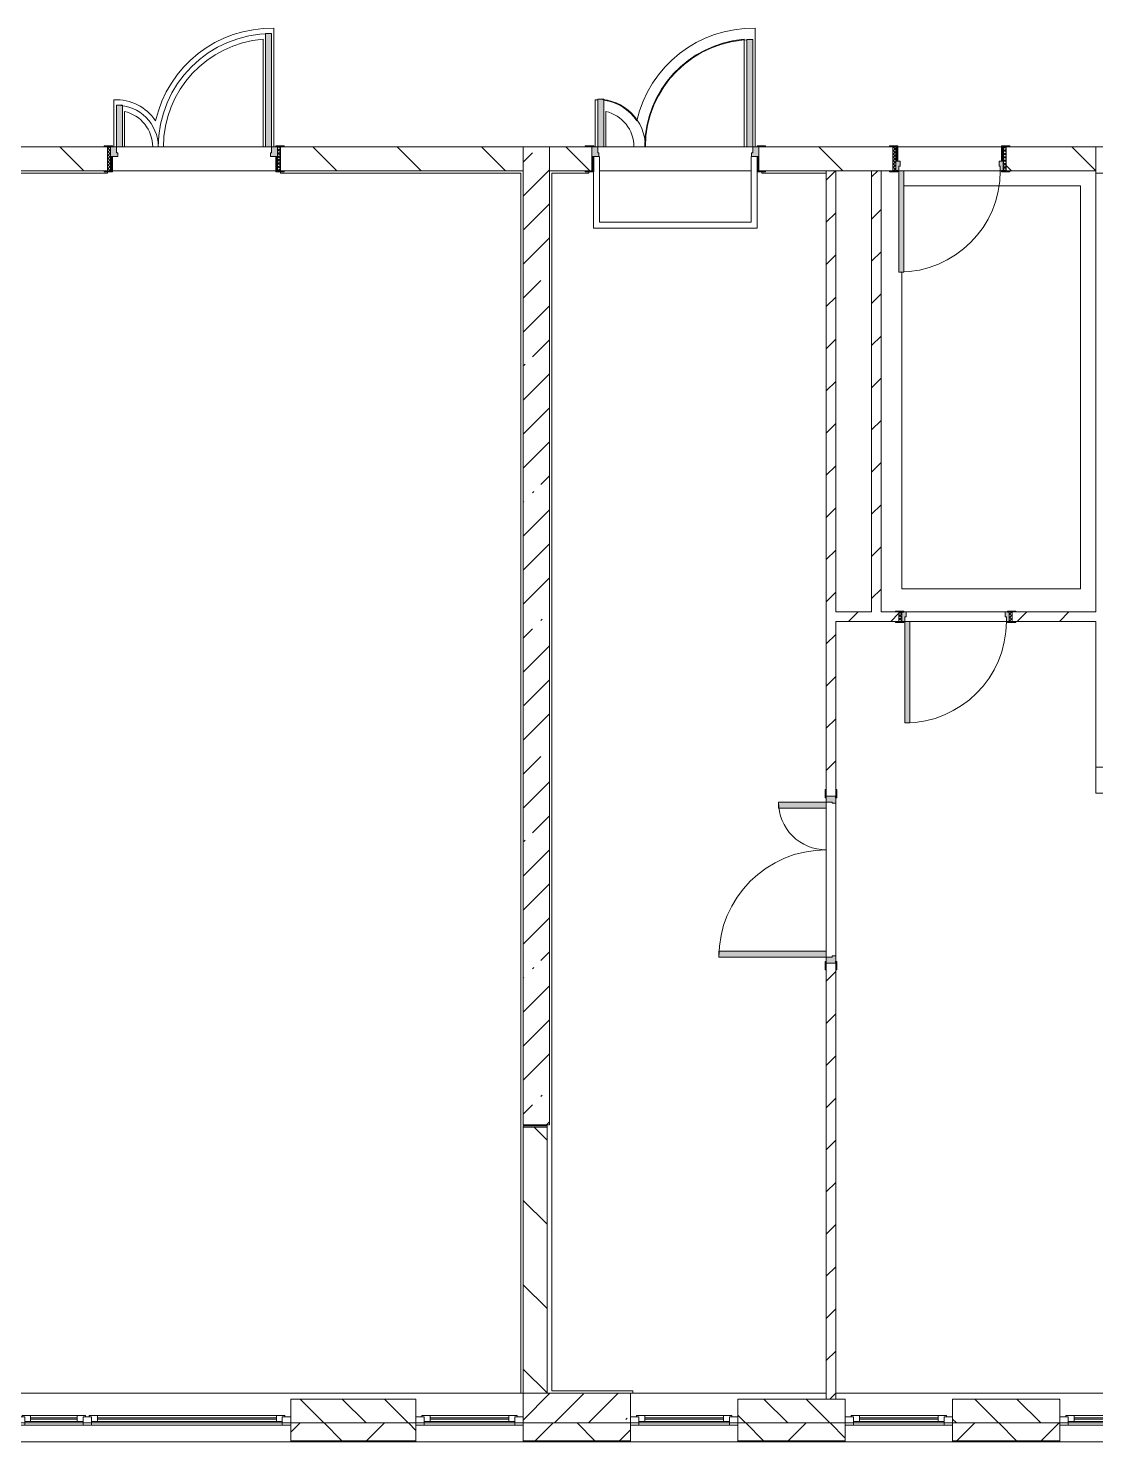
# Model space of a CAD drawing. Header units: millimetres. Extents: x 957 to 217451, y -8553 to 29000.
# Drawn here: x 193421 to 202371, y -258 to 11595 of the extents above; entities that cross this region are included whole.
import ezdxf

# ---------------------------------------------------------------- set-up
doc = ezdxf.new("R2010")
doc.units = ezdxf.units.MM
for name, color, linetype, lineweight in [('A-DETL-2', 7, 'Continuous', 5), ('A-GLAZ-2', 7, 'Continuous', 5), ('A-WALL', 7, 'Continuous', 9), ('A-WALL-2', 7, 'Continuous', 5), ('I-WALL-2', 7, 'Continuous', 5), ('S-COLS-2', 7, 'Continuous', 5)]:
    doc.layers.add(name, color=color, linetype=linetype, lineweight=lineweight)
for name, color, linetype, lineweight, true_color in [('A-DOOR-3', 7, 'Continuous', 5, 0xaaaaaa), ('A-DOOR-4', 7, 'Continuous', 5, 0xe2e2e2), ('A-DOOR-FRAM-3', 7, 'Continuous', 5, 0xe2e2e2), ('A-DOOR-FRAM-4', 7, 'Continuous', 5, 0xaaaaaa), ('A-FLOR-2', 7, 'Continuous', 5, 0xaaaaaa)]:
    doc.layers.add(name, color=color, linetype=linetype, lineweight=lineweight, true_color=true_color)
pattern_1 = [(135, (90440.9, 0), (-353.5534, -353.5534), [])]
pattern_2 = [(45, (90440.88, 0), (-285.1231, 285.1231), []), (45, (90726, 0), (-285.1231, 285.1231), [504.031, -100.806, 16.764, -84.042])]
pattern_3 = [(45, (90440.88, 0), (-176.7767, 176.7767), [])]

# ---------------------------------------------------------------- blocks, each defined once
blk = doc.blocks.new('110_Дверь_СКБ_2Ст - Д-2а_л_ Из коридора на лестницу-32216062-3_2_1_птичка')
at = {"layer": 'A-DOOR-4'}
for points in [[(662, 100), (662, 1000), (612, 1000), (612, 100)], [(-588, 100), (-588, 500), (-638, 494), (-638, 100)], [(712, -100), (712, 20), (698, 20), (698, -100)]]:
    blk.add_hatch(color=256, dxfattribs=at).paths.add_polyline_path(points)
h = blk.add_hatch(color=256, dxfattribs=at)
h.paths.add_polyline_path([(652, 20), (712, 20), (712, 100), (662, 100), (662, 50), (652, 50)])
h.paths.add_polyline_path([(-672, 20), (-628, 20), (-628, 50), (-638, 50), (-638, 100), (-688, 100), (-688, 20)])
at = {"layer": 'A-DOOR-FRAM-3'}
for points in [[(-688, 100), (-672, 100), (-672, 108), (-742, 108), (-742, 100)], [(-672, -100), (-672, 20), (-688, 20), (-688, -100)], [(712, 100), (768, 100), (768, 108), (698, 105), (698, 100)], [(-712, -108), (-672, -108), (-672, -100), (-742, -100), (-742, -108), (-712, -108)], [(738, -108), (768, -108), (768, -100), (698, -100), (698, -108), (737, -108)]]:
    blk.add_hatch(color=256, dxfattribs=at).paths.add_polyline_path(points)
at = {"layer": 'A-DOOR-3'}
for p, q in [((662, 1000), (612, 1000)), ((612, 1000), (612, 100)), ((662, 100), (662, 1000)), ((-638, 500), (-638, 100)), ((-588, 500), (-638, 500)), ((-588, 100), (-588, 500)), ((-638, 100), (-588, 100)), ((612, 100), (662, 100))]:
    blk.add_line(p, q, dxfattribs=at)
for centre, radius, start, end in [((662, 100), 900, 90, 180), ((-638, 100), 400, 360, 90)]:
    blk.add_arc(centre, radius, start, end, dxfattribs=at)
at = {"layer": 'A-DOOR-FRAM-4'}
for p, q in [((-672, 108), (-742, 108)), ((-742, 108), (-742, 100)), ((-742, 100), (-672, 100)), ((-638, 100), (-688, 100)), ((-688, 100), (-688, 20)), ((-688, 20), (-628, 20)), ((-672, 20), (-688, 20)), ((-688, 20), (-688, -100)), ((-672, 100), (-672, 108)), ((-672, -100), (-672, 20)), ((-638, 50), (-638, 100)), ((-628, 50), (-638, 50)), ((-628, 20), (-628, 50)), ((662, 50), (652, 50)), ((652, 50), (652, 20)), ((652, 20), (712, 20)), ((662, 100), (662, 50)), ((712, 100), (662, 100)), ((768, 108), (698, 108)), ((698, 108), (698, 100)), ((698, 100), (768, 100)), ((712, 20), (698, 20)), ((698, 20), (698, -100)), ((712, 20), (712, 100)), ((712, -100), (712, 20)), ((768, 100), (768, 108)), ((-672, -100), (-742, -100)), ((-742, -100), (-742, -108)), ((-742, -108), (-672, -108)), ((-688, -100), (-672, -100)), ((-672, -108), (-672, -100)), ((698, -100), (712, -100)), ((768, -100), (698, -100)), ((698, -100), (698, -108)), ((698, -108), (768, -108)), ((768, -108), (768, -100))]:
    blk.add_line(p, q, dxfattribs=at)
blk = doc.blocks.new('120_Окно_СКБ_2Ст_Фрамуга сверху - 120_Окно_СКБ_2Ст_2300х2500_h_ ДОО-19727959-3_2_1_птичка')
at = {"layer": 'A-GLAZ-2'}
for p, q in [((-1150, -127), (-1150, -57)), ((-1150, -57), (-1080, -57)), ((1150, -57), (-1150, -57)), ((-1080, -57), (-1080, -127)), ((-1080, -57), (1080, -57)), ((520, -87), (-1080, -87)), ((-1080, -87), (-1080, -127)), ((-1030, -137), (-1030, -87)), ((-1030, -107), (470, -107)), ((470, -117), (-1030, -117)), ((470, -137), (470, -87)), ((520, -127), (520, -57)), ((520, -57), (590, -57)), ((520, -127), (520, -87)), ((590, -57), (590, -127)), ((1080, -87), (590, -87)), ((590, -87), (590, -127)), ((640, -137), (640, -87)), ((640, -107), (1030, -107)), ((1030, -117), (640, -117)), ((1030, -137), (1030, -87)), ((1080, -127), (1080, -57)), ((1080, -57), (1150, -57)), ((1080, -127), (1080, -87)), ((1150, -57), (1150, -127)), ((-1080, -127), (-1150, -127)), ((-1150, -127), (-1100, -127)), ((-1080, -127), (-1100, -127)), ((-1100, -127), (-1100, -137)), ((-1100, -137), (540, -137)), ((540, -137), (-1100, -137)), ((590, -127), (520, -127)), ((540, -127), (520, -127)), ((540, -127), (570, -127)), ((540, -127), (570, -127)), ((540, -137), (540, -127)), ((590, -127), (570, -127)), ((570, -127), (570, -137)), ((570, -137), (1100, -137)), ((1100, -137), (570, -137)), ((1150, -127), (1080, -127)), ((1100, -127), (1080, -127)), ((1100, -127), (1150, -127)), ((1100, -137), (1100, -127))]:
    blk.add_line(p, q, dxfattribs=at)
blk = doc.blocks.new('120_Окно_СКБ_1Ст - 120_Окно_СКБ_1Ст 900х2500_h_ с форточкой-22876038-3_2_1_птичка')
at = {"layer": 'A-GLAZ-2'}
for p, q in [((-450, -127), (-450, -57)), ((-450, -57), (-380, -57)), ((450, -57), (-450, -57)), ((-380, -57), (-380, -127)), ((380, -87), (-380, -87)), ((-380, -87), (-380, -127)), ((-330, -137), (-330, -87)), ((-330, -107), (330, -107)), ((330, -117), (-330, -117)), ((330, -137), (330, -87)), ((380, -127), (380, -57)), ((380, -57), (450, -57)), ((380, -127), (380, -87)), ((450, -57), (450, -127)), ((-380, -127), (-450, -127)), ((-450, -127), (-400, -127)), ((-380, -127), (-400, -127)), ((-400, -127), (-400, -137)), ((-400, -137), (400, -137)), ((400, -137), (-400, -137)), ((450, -127), (380, -127)), ((400, -127), (380, -127)), ((400, -127), (450, -127)), ((400, -137), (400, -127))]:
    blk.add_line(p, q, dxfattribs=at)
blk = doc.blocks.new('110_Дверь_СКБ_1Ст_Внутренняя1 - Д-8 950x2100h_охрана-V208-3_2_1_птичка')
at = {"layer": 'A-DOOR-3'}
h = blk.add_hatch(dxfattribs=at)
h.set_pattern_fill('FP_15', color=256, style=0, pattern_type=2)
h.set_pattern_definition([(135, (1826.41, 164.685), (-14.14214, -14.14214), []), (225, (1826.41, 164.685), (14.14214, -14.14214), [])])
h.paths.add_polyline_path([(462.5, 100), (462.5, -100), (487.5, -100), (487.5, 100)])
at = {"layer": 'A-DOOR-4'}
h = blk.add_hatch(color=256, dxfattribs=at)
h.paths.add_polyline_path([(437.5, 100), (437.5, 60), (427.5, 60), (427.5, 20), (462.5, 20), (462.5, 100)])
h.paths.add_polyline_path([(-437.5, 100), (-437.5, 20), (-402.5, 20), (-402.5, 60), (-412.5, 60), (-412.5, 100), (-422.5, 100)])
at = {"layer": 'A-DOOR-FRAM-3'}
for points in [[(397.5, 950), (397.5, 100), (437.5, 100), (437.5, 950)], [(-442.5, 108), (-492.5, 108), (-492.5, 100), (-422.5, 100), (-422.5, 108), (-437.5, 108)], [(-437.5, 20), (-437.5, -100), (-422.5, -100), (-422.5, 20)], [(462.5, 108), (447.5, 108), (447.5, 100), (517.5, 100), (517.5, 108), (467.5, 108)], [(462.5, 20), (447.5, 20), (447.5, -100), (462.5, -100)], [(-492.5, -100), (-492.5, -108), (-422.5, -108), (-422.5, -100), (-462.5, -100)], [(462.5, -100), (447.5, -100), (447.5, -108), (517.5, -108), (517.5, -100), (487.5, -100)]]:
    blk.add_hatch(color=256, dxfattribs=at).paths.add_polyline_path(points)
at = {"layer": 'A-DOOR-FRAM-4'}
h = blk.add_hatch(dxfattribs=at)
h.set_pattern_fill('FP_16', color=256, style=0, pattern_type=2)
h.set_pattern_definition([(45, (-296.384, 164.685), (-14.1421, 14.1421), []), (135, (-296.384, 164.685), (-14.1421, -14.1421), [])])
h.paths.add_polyline_path([(-437.5, 100), (-462.5, 100), (-459.8, -100), (-437.5, -100)])
at = {"layer": 'A-DOOR-3'}
for p, q in [((437.5, 950), (397.5, 950)), ((397.5, 950), (397.5, 100)), ((437.5, 100), (437.5, 950)), ((397.5, 100), (437.5, 100))]:
    blk.add_line(p, q, dxfattribs=at)
blk.add_arc((437.5, 100), 850, 90, 180, dxfattribs=at)
at = {"layer": 'A-DOOR-FRAM-4'}
for p, q in [((-422.5, 108), (-492.5, 108)), ((-492.5, 108), (-492.5, 100)), ((-492.5, 100), (-422.5, 100)), ((-437.5, 100), (-462.5, 100)), ((-462.5, 100), (-462.5, -100)), ((-412.5, 100), (-437.5, 100)), ((-437.5, 100), (-437.5, 20)), ((-437.5, -100), (-437.5, 100)), ((-422.5, 100), (-437.5, 100)), ((-437.5, 100), (-437.5, 99)), ((-437.5, 99), (-422.5, 99)), ((-437.5, 20), (-402.5, 20)), ((-422.5, 20), (-437.5, 20)), ((-437.5, 20), (-437.5, -100)), ((-422.5, 100), (-422.5, 108)), ((-422.5, 99), (-422.5, 100)), ((-422.5, -100), (-422.5, 20)), ((-412.5, 60), (-412.5, 100)), ((-402.5, 60), (-412.5, 60)), ((-402.5, 20), (-402.5, 60)), ((437.5, 60), (427.5, 60)), ((427.5, 60), (427.5, 20)), ((427.5, 20), (462.5, 20)), ((437.5, 100), (437.5, 60)), ((462.5, 100), (437.5, 100)), ((517.5, 108), (447.5, 108)), ((447.5, 108), (447.5, 100)), ((462.5, 100), (447.5, 100)), ((447.5, 100), (447.5, 99)), ((447.5, 100), (517.5, 100)), ((447.5, 99), (462.5, 99)), ((462.5, 20), (447.5, 20)), ((447.5, 20), (447.5, -100)), ((462.5, 20), (462.5, 100)), ((487.5, 100), (462.5, 100)), ((462.5, 100), (462.5, -100)), ((462.5, 99), (462.5, 100)), ((462.5, -100), (462.5, 20)), ((487.5, -100), (487.5, 100)), ((517.5, 100), (517.5, 108)), ((-422.5, -100), (-492.5, -100)), ((-492.5, -100), (-492.5, -108)), ((-492.5, -108), (-422.5, -108)), ((-462.5, -100), (-437.5, -100)), ((-437.5, -100), (-422.5, -100)), ((-422.5, -108), (-422.5, -100)), ((447.5, -100), (462.5, -100)), ((517.5, -100), (447.5, -100)), ((447.5, -100), (447.5, -108)), ((447.5, -108), (517.5, -108)), ((462.5, -100), (487.5, -100)), ((517.5, -108), (517.5, -100))]:
    blk.add_line(p, q, dxfattribs=at)
blk = doc.blocks.new('110_Дверь_СКБ_1Ст_Внутренняя1 - Д-8 950x2100h_охрана-V209-3_2_1_птичка')
at = {"layer": 'A-DOOR-3'}
h = blk.add_hatch(dxfattribs=at)
h.set_pattern_fill('FP_84', color=256, style=0, pattern_type=2)
h.set_pattern_definition([(135, (1826.41, 104.685), (-14.14214, -14.14214), []), (225, (1826.41, 104.685), (14.14214, -14.14214), [])])
h.paths.add_polyline_path([(462, 40), (462, -40), (487, -40), (487, 40)])
at = {"layer": 'A-DOOR-4'}
h = blk.add_hatch(color=256, dxfattribs=at)
h.paths.add_polyline_path([(437, 40), (437, 0), (427, 0), (427, -40), (462, -40), (462, 40)])
h.paths.add_polyline_path([(-438, 40), (-438, -40), (-403, -40), (-403, 0), (-413, 0), (-413, 40), (-423, 40)])
at = {"layer": 'A-DOOR-FRAM-3'}
for points in [[(397, 890), (397, 40), (437, 40), (437, 890)], [(-423, 48), (-493, 48), (-493, 40), (-423, 45)], [(487, 48), (447, 48), (447, 40), (517, 40), (517, 48)], [(-463, -40), (-493, -40), (-493, -48), (-423, -48), (-423, -40), (-438, -40)], [(487, -40), (447, -40), (447, -48), (517, -48), (517, -40)]]:
    blk.add_hatch(color=256, dxfattribs=at).paths.add_polyline_path(points)
at = {"layer": 'A-DOOR-FRAM-4'}
h = blk.add_hatch(dxfattribs=at)
h.set_pattern_fill('FP_85', color=256, style=0, pattern_type=2)
h.set_pattern_definition([(45, (-296.384, 104.685), (-14.1421, 14.1421), []), (135, (-296.384, 104.685), (-14.1421, -14.1421), [])])
h.paths.add_polyline_path([(-463, 40), (-463, -40), (-438, -40), (-438, 40)])
at = {"layer": 'A-DOOR-3'}
for p, q in [((437, 890), (397, 890)), ((397, 890), (397, 40)), ((437, 40), (437, 890)), ((397, 40), (437, 40))]:
    blk.add_line(p, q, dxfattribs=at)
blk.add_arc((437, 40), 850, 90, 180, dxfattribs=at)
at = {"layer": 'A-DOOR-FRAM-4'}
for p, q in [((-423, 48), (-493, 48)), ((-493, 48), (-493, 40)), ((-493, 40), (-423, 40)), ((-438, 40), (-463, 40)), ((-463, 40), (-463, -40)), ((-413, 40), (-438, 40)), ((-438, 40), (-438, -40)), ((-438, -40), (-438, 40)), ((-423, 40), (-438, 40)), ((-438, 40), (-438, 39)), ((-438, 39), (-423, 39)), ((-423, 40), (-423, 48)), ((-423, 39), (-423, 40)), ((-413, 0), (-413, 40)), ((-403, 0), (-413, 0)), ((-403, -40), (-403, 0)), ((437, 0), (427, 0)), ((427, 0), (427, -40)), ((437, 40), (437, 0)), ((462, 40), (437, 40)), ((517, 48), (447, 48)), ((447, 48), (447, 40)), ((462, 40), (447, 40)), ((447, 40), (447, 39)), ((447, 40), (517, 40)), ((447, 39), (462, 39)), ((462, -40), (462, 40)), ((487, 40), (462, 40)), ((462, 40), (462, -40)), ((462, 39), (462, 40)), ((487, -40), (487, 40)), ((517, 40), (517, 48)), ((-423, -40), (-493, -40)), ((-493, -40), (-493, -48)), ((-493, -48), (-423, -48)), ((-463, -40), (-438, -40)), ((-423, -39), (-438, -39)), ((-438, -39), (-438, -40)), ((-438, -40), (-403, -40)), ((-438, -40), (-423, -40)), ((-423, -40), (-423, -39)), ((-423, -48), (-423, -40)), ((427, -40), (462, -40)), ((462, -39), (447, -39)), ((447, -39), (447, -40)), ((447, -40), (462, -40)), ((517, -40), (447, -40)), ((447, -40), (447, -48)), ((447, -48), (517, -48)), ((462, -40), (462, -39)), ((462, -40), (487, -40)), ((517, -48), (517, -40))]:
    blk.add_line(p, q, dxfattribs=at)
blk = doc.blocks.new('110_Дверь_СКБ_2Ст - Д-6_л__ ДОО_Дв_1450x2100h_Дверь из раздевальной в коридор-V210-3_2_1_птичка')
at = {"layer": 'A-DOOR-3'}
h = blk.add_hatch(dxfattribs=at)
h.set_pattern_fill('FP_86', color=256, style=0, pattern_type=2)
h.set_pattern_definition([(135, (1576.41, 164.685), (-14.14214, -14.14214), []), (225, (1576.41, 164.685), (14.14214, -14.14214), [])])
h.paths.add_polyline_path([(737.5, -100), (737.5, 100), (712.5, 100), (712.5, -100)])
at = {"layer": 'A-DOOR-4'}
for points in [[(612.5, 100), (662.5, 100), (662.5, 1050), (612.5, 1050), (612.5, 489.5)], [(-587.5, 100), (-587.5, 450), (-637.5, 450), (-637.5, 100)]]:
    blk.add_hatch(color=256, dxfattribs=at).paths.add_polyline_path(points)
h = blk.add_hatch(color=256, dxfattribs=at)
h.paths.add_polyline_path([(662.5, 20), (712.5, 20), (712.5, 100), (662.5, 100), (662.5, 50), (652.5, 50), (652.5, 20)])
h.paths.add_polyline_path([(-637.5, 20), (-627.5, 20), (-627.5, 50), (-637.5, 50), (-637.5, 100), (-687.5, 96.2), (-684.5, 20), (-660.3, 20)])
at = {"layer": 'A-DOOR-FRAM-3'}
for points in [[(-687.5, 100), (-672.5, 100), (-672.5, 108), (-742.5, 108), (-742.5, 100), (-712.5, 100)], [(-672.5, -100), (-672.5, 20), (-687.5, 20), (-687.5, -100)], [(697.5, 100), (767.5, 100), (767.5, 108), (697.5, 108)], [(697.5, -100), (712.5, -100), (712.5, 20), (697.5, 20)], [(-712.5, -108), (-672.5, -108), (-672.5, -100), (-742.5, -100), (-742.5, -108)], [(737.5, -108), (767.5, -108), (767.5, -100), (697.5, -103.9), (697.5, -108), (712.5, -108)]]:
    blk.add_hatch(color=256, dxfattribs=at).paths.add_polyline_path(points)
at = {"layer": 'A-DOOR-FRAM-4'}
h = blk.add_hatch(dxfattribs=at)
h.set_pattern_fill('FP_87', color=256, style=0, pattern_type=2)
h.set_pattern_definition([(45, (-546.384, 164.685), (-14.1421, 14.1421), []), (135, (-546.384, 164.685), (-14.1421, -14.1421), [])])
h.paths.add_polyline_path([(-687.5, -100), (-687.5, 100), (-712.5, 100), (-712.5, -100)])
at = {"layer": 'A-DOOR-3'}
for p, q in [((662.5, 1050), (612.5, 1050)), ((612.5, 1050), (612.5, 100)), ((662.5, 100), (662.5, 1050)), ((-637.5, 450), (-637.5, 100)), ((-587.5, 450), (-637.5, 450)), ((-587.5, 100), (-587.5, 450)), ((-637.5, 100), (-587.5, 100)), ((612.5, 100), (662.5, 100))]:
    blk.add_line(p, q, dxfattribs=at)
for centre, radius, start, end in [((662.5, 100), 950, 90, 180), ((-637.5, 100), 350, 360, 90)]:
    blk.add_arc(centre, radius, start, end, dxfattribs=at)
at = {"layer": 'A-DOOR-FRAM-4'}
for p, q in [((-672.5, 108), (-742.5, 108)), ((-742.5, 108), (-742.5, 100)), ((-742.5, 100), (-672.5, 100)), ((-687.5, 100), (-712.5, 100)), ((-712.5, 100), (-712.5, -100)), ((-637.5, 100), (-687.5, 100)), ((-687.5, 100), (-687.5, 20)), ((-687.5, -100), (-687.5, 100)), ((-687.5, 20), (-627.5, 20)), ((-672.5, 20), (-687.5, 20)), ((-687.5, 20), (-687.5, -100)), ((-672.5, 100), (-672.5, 108)), ((-672.5, -100), (-672.5, 20)), ((-637.5, 50), (-637.5, 100)), ((-627.5, 50), (-637.5, 50)), ((-627.5, 20), (-627.5, 50)), ((662.5, 50), (652.5, 50)), ((652.5, 50), (652.5, 20)), ((652.5, 20), (712.5, 20)), ((662.5, 100), (662.5, 50)), ((712.5, 100), (662.5, 100)), ((767.5, 108), (697.5, 108)), ((697.5, 108), (697.5, 100)), ((697.5, 100), (767.5, 100)), ((712.5, 20), (697.5, 20)), ((697.5, 20), (697.5, -100)), ((712.5, 20), (712.5, 100)), ((737.5, 100), (712.5, 100)), ((712.5, 100), (712.5, -100)), ((712.5, -100), (712.5, 20)), ((737.5, -100), (737.5, 100)), ((767.5, 100), (767.5, 108)), ((-672.5, -100), (-742.5, -100)), ((-742.5, -100), (-742.5, -108)), ((-742.5, -108), (-672.5, -108)), ((-712.5, -100), (-687.5, -100)), ((-687.5, -100), (-672.5, -100)), ((-672.5, -108), (-672.5, -100)), ((697.5, -100), (712.5, -100)), ((767.5, -100), (697.5, -100)), ((697.5, -100), (697.5, -108)), ((697.5, -108), (767.5, -108)), ((712.5, -100), (737.5, -100)), ((767.5, -108), (767.5, -100))]:
    blk.add_line(p, q, dxfattribs=at)
blk = doc.blocks.new('120_Окно_СКБ_1Ст - 120_Окно_СКБ_1Ст 900х2500_h_ с форточкой-V258-3_2_1_птичка')
at = {"layer": 'A-GLAZ-2'}
for p, q in [((-450, -127), (-450, -57)), ((-450, -57), (-380, -57)), ((450, -57), (-450, -57)), ((-380, -57), (-380, -127)), ((380, -87), (-380, -87)), ((-380, -87), (-380, -127)), ((-330, -137), (-330, -87)), ((-330, -107), (330, -107)), ((330, -117), (-330, -117)), ((330, -137), (330, -87)), ((380, -127), (380, -57)), ((380, -57), (450, -57)), ((380, -127), (380, -87)), ((450, -57), (450, -127)), ((-380, -127), (-450, -127)), ((-450, -127), (-400, -127)), ((-380, -127), (-400, -127)), ((-400, -127), (-400, -137)), ((-400, -137), (400, -137)), ((400, -137), (-400, -137)), ((450, -127), (380, -127)), ((400, -127), (380, -127)), ((400, -137), (400, -127)), ((404, -127), (450, -127))]:
    blk.add_line(p, q, dxfattribs=at)
blk = doc.blocks.new('110_Дверь_СКБ_2Ст - Д-5_п_ Из игровой в коридор-32351726-3_2_1_птичка')
at = {"layer": 'A-DOOR-4'}
h = blk.add_hatch(color=256, dxfattribs=at)
h.paths.add_polyline_path([(712, -40), (712, 40), (652, 35), (652, 10), (662, 10), (662, -40)])
h.paths.add_polyline_path([(-628, 40), (-688, 40), (-688, -40), (-638, -36), (-638, 10), (-628, 10)])
for points in [[(-588, -45), (-588, -40), (-638, -43), (-638, -440), (-588, -440), (-588, -45)], [(662, -40), (612, -40), (612, -940), (662, -940), (662, -234)]]:
    blk.add_hatch(color=256, dxfattribs=at).paths.add_polyline_path(points)
at = {"layer": 'A-DOOR-FRAM-3'}
for points in [[(-673, 48), (-743, 48), (-743, 40), (-673, 40)], [(767, 40), (767, 48), (697, 48), (697, 40), (737, 40)], [(-673, -41), (-673, -40), (-743, -40), (-743, -48), (-673, -48)], [(767, -40), (697, -40), (697, -48), (767, -48)]]:
    blk.add_hatch(color=256, dxfattribs=at).paths.add_polyline_path(points)
at = {"layer": 'A-DOOR-3'}
for p, q in [((-638, -40), (-588, -40)), ((-638, -440), (-638, -40)), ((-588, -40), (-588, -440)), ((612, -40), (662, -40)), ((612, -940), (612, -40)), ((662, -40), (662, -940)), ((-588, -440), (-638, -440)), ((662, -940), (612, -940))]:
    blk.add_line(p, q, dxfattribs=at)
for centre, radius, start, end in [((-638, -40), 400, 270, 0), ((662, -40), 900, 180, 270)]:
    blk.add_arc(centre, radius, start, end, dxfattribs=at)
at = {"layer": 'A-DOOR-FRAM-4'}
for p, q in [((-743, 48), (-673, 48)), ((-743, 40), (-743, 48)), ((-673, 40), (-743, 40)), ((-688, 40), (-628, 40)), ((-688, -40), (-688, 40)), ((-688, 40), (-673, 40)), ((-688, 39), (-688, 40)), ((-673, 39), (-688, 39)), ((-673, 48), (-673, 40)), ((-673, 40), (-673, 39)), ((-638, 10), (-638, -40)), ((-628, 10), (-638, 10)), ((-628, 40), (-628, 10)), ((652, 40), (712, 40)), ((652, 10), (652, 40)), ((662, 10), (652, 10)), ((662, -40), (662, 10)), ((697, 40), (697, 48)), ((697, 48), (767, 48)), ((697, 39), (697, 40)), ((697, 40), (712, 40)), ((767, 40), (697, 40)), ((712, 39), (697, 39)), ((712, 40), (712, -40)), ((712, 40), (712, 39)), ((767, 48), (767, 40)), ((-743, -40), (-673, -40)), ((-743, -48), (-743, -40)), ((-673, -48), (-743, -48)), ((-638, -40), (-688, -40)), ((-673, -40), (-673, -48)), ((712, -40), (662, -40)), ((697, -48), (697, -40)), ((697, -40), (767, -40)), ((767, -48), (697, -48)), ((767, -40), (767, -48))]:
    blk.add_line(p, q, dxfattribs=at)

msp = doc.modelspace()

# ---------------------------------------------------------------- hatches: boundary and pattern name
at = {"layer": 'A-WALL-2'}
h = msp.add_hatch(dxfattribs=at)
h.set_pattern_fill('FP_59', color=256, style=0, pattern_type=2)
h.set_pattern_definition([(135, (90440.88, 0), (-176.7767, -176.7767), [])])
h.paths.add_polyline_path([(195784.4, -100), (196670.9, -100), (196670.9, 100), (195620.9, 100), (195620.9, -100)])
h.paths.add_polyline_path([(193070.9, -100), (193320.9, -100), (193320.9, 100), (193070.9, 100), (193070.9, 50)])
h.paths.add_polyline_path([(211870.9, -100), (211870.9, 100), (211570.9, 100), (211570.9, -100), (211631.8, -100)])
h.paths.add_polyline_path([(192071.9, -100), (192170.9, -100), (192170.9, 100), (191270.9, 96.2), (191270.9, -100), (192055.6, -100)])
h.paths.add_polyline_path([(209770.9, -100), (209767.4, 100), (209270.9, 99.1), (209270.9, -100), (209767.4, -100)])
h.paths.add_polyline_path([(199370.9, -100), (200270.9, -100), (200270.9, 100), (199370.9, 100)])
h.paths.add_polyline_path([(188326.7, -100), (188570.9, -100), (188570.9, 100), (187520.9, 100), (187520.9, -100)])
h.paths.add_polyline_path([(207470.9, -100), (207470.9, 100), (206420.9, 100), (206420.9, -100), (206970.8, -100)])
h.paths.add_polyline_path([(184990.4, -100), (185220.9, -100), (185220.9, 100), (184970.9, 100), (184970.9, -100)])
h.paths.add_polyline_path([(182390.9, -100), (183170.9, -100), (183170.9, 100), (182370.9, 100), (182370.9, -100)])
h.paths.add_polyline_path([(203870.9, -100), (204120.9, -100), (204120.9, 100), (203870.9, 100), (203870.9, -84)])
h.paths.add_polyline_path([(202070.9, -100), (202070.9, 100), (201170.9, 100), (201170.9, -100), (201377.6, -100)])
h = msp.add_hatch(dxfattribs=at)
h.set_pattern_fill('FP_60', color=256, style=0, pattern_type=2)
h.set_pattern_definition([(45, (90440.9, 0), (-353.5534, 353.5534), []), (135, (90440.9, 0), (-353.5534, -353.5534), [])])
h.paths.add_polyline_path([(215518, -250), (215520.9, -250), (215520.9, -100), (214170.9, -100), (214170.9, -250), (215270.9, -250)])
h.paths.add_polyline_path([(210699.6, -250), (211870.9, -250), (211870.9, -100), (210670.9, -100), (210670.9, -250)])
h.paths.add_polyline_path([(198470.9, -250), (198470.9, -100), (197570.9, -100), (197570.9, -250), (197648.8, -250)])
h.paths.add_polyline_path([(200270.9, -250), (200270.9, -100), (199370.9, -100), (199370.9, -250), (199513.2, -250)])
h.paths.add_polyline_path([(201170.9, -250), (202070.9, -250), (202070.9, -100), (201170.9, -100), (201170.9, -194.5)])
h.paths.add_polyline_path([(202970.9, -250), (204120.9, -250), (204120.9, -100), (202970.9, -100), (202970.9, -202.5)])
h.paths.add_polyline_path([(206420.9, -250), (207470.9, -250), (207470.9, -100), (206420.9, -100), (206420.9, -217.7)])
h.paths.add_polyline_path([(209767.4, -250), (209770.9, -250), (209767.4, -100), (208370.9, -100), (208370.9, -250), (208835.2, -250)])
h.paths.add_polyline_path([(187520.9, -250), (188570.9, -250), (188570.9, -100), (187520.9, -100), (187520.9, -134.1)])
h.paths.add_polyline_path([(192055.6, -250), (193320.9, -250), (193320.9, -100), (191270.9, -100), (191270.9, -250)])
h.paths.add_polyline_path([(190191.2, -250), (190370.9, -250), (190370.9, -100), (189470.9, -100), (189470.9, -250)])
h.paths.add_polyline_path([(195620.9, -250), (196670.9, -250), (196670.9, -100), (195620.9, -100), (195620.9, -170)])
h.paths.add_polyline_path([(184597.9, -250), (185220.9, -250), (185220.9, -100), (184070.9, -100), (184070.9, -250)])
h.paths.add_polyline_path([(179800.9, -250), (181470.9, -250), (181470.9, -100), (179650.9, -100), (179650.9, -250), (179728.9, -250)])
h.paths.add_polyline_path([(183170.9, -250), (183170.9, -100), (182370.9, -100), (182370.9, -250), (182733.5, -250)])
at = {"layer": 'I-WALL-2'}
h = msp.add_hatch(dxfattribs=at)
h.set_pattern_fill('FP_61', color=256, style=0, pattern_type=2)
h.set_pattern_definition(pattern_1)
h.paths.add_polyline_path([(192050.9, 10400), (194085.9, 10400), (194085.9, 10600), (192050.9, 10600)])
h.paths.add_polyline_path([(197550.9, 10400), (197570.9, 10400), (197570.9, 10600), (195535.9, 10600), (195535.9, 10400), (195784.4, 10400)])
h.paths.add_polyline_path([(180370.9, 10400), (180425.9, 10400), (180425.9, 10600), (180050.9, 10600), (180050.9, 10400), (180070.9, 10400)])
h.paths.add_polyline_path([(182470.9, 10400), (182950.9, 10400), (182950.9, 10600), (181825.9, 10596.2), (181825.9, 10400), (182390.9, 10400)])
h.paths.add_polyline_path([(184650.9, 10400), (184650.9, 10600), (183900.9, 10600), (183900.9, 10400), (184597.9, 10400)])
h = msp.add_hatch(dxfattribs=at)
h.set_pattern_fill('FP_57', color=256, style=0, pattern_type=2)
h.set_pattern_definition(pattern_2)
h.paths.add_polyline_path([(197790.9, 2400), (197790.9, 10600), (197570.9, 10600), (197570.9, 2400)])
h = msp.add_hatch(dxfattribs=at)
h.set_pattern_fill('FP_61', color=256, style=0, pattern_type=2)
h.set_pattern_definition(pattern_1)
h.paths.add_polyline_path([(209770.9, 10400), (211650.9, 10400), (211650.9, 10600), (209770.9, 10600)])
h.paths.add_polyline_path([(198090.9, 10400), (198145.9, 10400), (198145.9, 10600), (197790.9, 10600), (197790.9, 10400), (197810.9, 10400)])
h.paths.add_polyline_path([(200640.9, 10400), (200670.9, 10400), (200670.9, 10600), (199545.9, 10596.2), (199545.9, 10400), (200570.9, 10400)])
h.paths.add_polyline_path([(202370.9, 10400), (202370.9, 10600), (201620.9, 10600), (201620.9, 10400), (202309.8, 10400)])
h = msp.add_hatch(dxfattribs=at)
h.set_pattern_fill('FP_62', color=256, style=0, pattern_type=2)
h.set_pattern_definition(pattern_3)
h.paths.add_polyline_path([(200110.9, 100), (200190.9, 100), (200190.9, 3755), (200110.9, 3755), (200110.9, 120)])
h.paths.add_polyline_path([(200190.9, 5155), (200190.9, 10400), (200110.9, 10400), (200110.9, 5155), (200160.9, 5155)])
h = msp.add_hatch(dxfattribs=at)
h.set_pattern_fill('FP_62', color=256, style=0, pattern_type=2)
h.set_pattern_definition(pattern_3)
h.paths.add_polyline_path([(200490.9, 6700), (200570.9, 6700), (200570.9, 10400), (200490.9, 10400), (200490.9, 8907.2)])
h = msp.add_hatch(dxfattribs=at)
h.set_pattern_fill('FP_62', color=256, style=0, pattern_type=2)
h.set_pattern_definition(pattern_3)
h.paths.add_polyline_path([(200720.9, 6620), (200720.9, 6700), (200190.9, 6700), (200192.6, 6620), (200690.9, 6620)])
h.paths.add_polyline_path([(202370.9, 6620), (202370.9, 6700), (201670.9, 6700), (201670.9, 6620), (202368.9, 6620)])
h = msp.add_hatch(dxfattribs=at)
h.set_pattern_fill('FP_61', color=256, style=0, pattern_type=2)
h.set_pattern_definition(pattern_1)
h.paths.add_polyline_path([(197648.8, 150), (197770.9, 150), (197770.9, 2380), (197570.9, 2380), (197570.9, 150)])
at = {"layer": 'S-COLS-2'}
h = msp.add_hatch(dxfattribs=at)
h.set_pattern_fill('FP_57', color=256, style=0, pattern_type=2)
h.set_pattern_definition(pattern_2)
h.paths.add_polyline_path([(198470.9, -100), (198470.9, 150), (197570.9, 147.3), (197570.9, -100), (198120.9, -100)])

# ---------------------------------------------------------------- linework, layer by layer
at = {"layer": 'A-DETL-2'}
for p, q in [((202244.4, 10273.7), (200760.9, 10273.7)), ((202244.4, 6893.7), (202244.4, 10273.7)), ((200744.4, 9550), (200744.4, 6893.7)), ((200744.4, 6893.7), (202244.4, 6893.7))]:
    msp.add_line(p, q, dxfattribs=at)
at = {"layer": 'A-FLOR-2'}
for p, q in [((195389.3, 11502.3), (195389.3, 10600)), ((195479.3, 10600), (195479.3, 11594.8)), ((199424.3, 11502.3), (199424.3, 10600)), ((199514.3, 10600), (199514.3, 11594.8)), ((194138.1, 10994.4), (194138.1, 10600)), ((198173.1, 10994.4), (198173.1, 10600)), ((194228.1, 10600), (194228.1, 10897.1)), ((198263.1, 10600), (198263.1, 10897.1)), ((194210.9, 10600), (194228.1, 10600)), ((194464.3, 10600), (194554.3, 10600)), ((194554.3, 10600), (195410.9, 10600)), ((198245.9, 10600), (198263.1, 10600)), ((198499.3, 10600), (198589.3, 10600)), ((198589.3, 10600), (199445.9, 10600)), ((198210.9, 9970), (198210.9, 10520)), ((199480.9, 10520), (199480.9, 9970)), ((194085.9, 10380), (192071.9, 10380)), ((194085.9, 10392), (194085.9, 10380)), ((195535.9, 10380), (195535.9, 10392)), ((197550.9, 10380), (195535.9, 10380)), ((197550.9, 150), (197550.9, 10380)), ((198120.9, 10380), (197810.9, 10380)), ((197810.9, 10380), (197810.9, 170)), ((198120.9, 10392), (198120.9, 10380)), ((198160.9, 10392), (198160.9, 9920)), ((199530.9, 9920), (199530.9, 10392)), ((199570.9, 10380), (199570.9, 10392)), ((200110.9, 10380), (199570.9, 10380)), ((199480.9, 9970), (198210.9, 9970)), ((198160.9, 9920), (199530.9, 9920)), ((197810.9, 170), (198490.9, 170)), ((198490.9, 170), (198490.9, 150))]:
    msp.add_line(p, q, dxfattribs=at)
for centre, radius, start, end in [((195459.3, 10600), 995, 88.8489, 167.32946), ((195459.3, 10600), 905, 94.43687, 180), ((199494.3, 10600), 995, 88.8489, 167.32946), ((199494.3, 10600), 905, 94.43687, 180), ((194159.3, 10600), 395, 33.54048, 93.07201), ((198194.3, 10600), 395, 89.76418, 93.07201), ((198194.3, 10600), 395, 33.54048, 82.48481), ((194159.3, 10600), 305, 0, 76.9573), ((198194.3, 10600), 305, 0, 76.9573)]:
    msp.add_arc(centre, radius, start, end, dxfattribs=at)
at = {"layer": 'A-WALL'}
for p, q in [((197570.9, 10400), (197570.9, 10600)), ((197790.9, 10600), (197790.9, 10400)), ((202370.9, 10400), (202370.9, 10600)), ((200190.9, 10400), (200110.9, 10400)), ((200570.9, 10400), (200490.9, 10400)), ((202450.9, 10380), (202370.9, 10380)), ((202370.9, 5400), (202450.9, 5400)), ((200110.9, 100), (200190.9, 100)), ((195620.9, -100), (196670.9, -100)), ((196670.9, -100), (195620.9, -100)), ((199370.9, -100), (200270.9, -100)), ((200270.9, -100), (199370.9, -100)), ((201170.9, -100), (202070.9, -100)), ((202070.9, -100), (201170.9, -100)), ((195620.9, -250), (196670.9, -250)), ((195620.9, -253), (196670.9, -253)), ((197570.9, -250), (198470.9, -250)), ((197570.9, -253), (198470.9, -253)), ((199370.9, -250), (200270.9, -250)), ((199370.9, -253), (200270.9, -253)), ((201170.9, -250), (202070.9, -250)), ((201170.9, -253), (202070.9, -253))]:
    msp.add_line(p, q, dxfattribs=at)
at = {"layer": 'A-WALL-2'}
for p, q in [((196670.9, 100), (195620.9, 100)), ((195620.9, 100), (195620.9, -258)), ((196670.9, -258), (196670.9, 100)), ((200110.9, 100), (199370.9, 100)), ((199370.9, 100), (199370.9, -258)), ((200270.9, 100), (200190.9, 100)), ((200270.9, -258), (200270.9, 100)), ((202070.9, 100), (201170.9, 100)), ((201170.9, 100), (201170.9, -258)), ((202070.9, -258), (202070.9, 100)), ((193320.9, -100), (195620.9, -100)), ((197570.9, -100), (197570.9, -258)), ((197570.9, -100), (198470.9, -100)), ((198470.9, -258), (198470.9, -100)), ((200270.9, -100), (201170.9, -100)), ((183170.9, -258), (197570.9, -258)), ((202070.9, -258), (197570.9, -258)), ((215678.9, -258), (202070.9, -258))]:
    msp.add_line(p, q, dxfattribs=at)
at = {"layer": 'I-WALL-2'}
for p, q in [((194055.9, 10600), (189140.9, 10600)), ((194228.1, 10600), (194464.3, 10600)), ((198090.9, 10600), (195565.9, 10600)), ((198263.1, 10600), (198499.3, 10600)), ((200640.9, 10600), (199600.9, 10600)), ((200710.9, 10600), (201580.9, 10600)), ((211650.9, 10600), (201650.9, 10600)), ((192050.9, 10400), (194055.9, 10400)), ((195495.9, 10400), (194125.9, 10400)), ((195565.9, 10400), (197570.9, 10400)), ((197570.9, 10400), (197570.9, 2400)), ((197790.9, 10400), (198090.9, 10400)), ((197790.9, 2400), (197790.9, 10400)), ((199480.9, 10400), (198210.9, 10400)), ((199600.9, 10400), (200110.9, 10400)), ((200110.9, 10400), (200110.9, 5210)), ((200190.9, 10400), (200490.9, 10400)), ((200190.9, 6700), (200190.9, 10400)), ((200490.9, 10400), (200490.9, 6700)), ((200570.9, 10400), (200640.9, 10400)), ((200570.9, 6700), (200570.9, 10400)), ((201570.9, 10400), (200760.9, 10400)), ((201650.9, 10400), (202370.9, 10400)), ((202370.9, 10400), (202370.9, 6700)), ((200490.9, 6700), (200190.9, 6700)), ((200690.9, 6700), (200570.9, 6700)), ((200780.9, 6700), (201610.9, 6700)), ((202370.9, 6700), (201700.9, 6700)), ((200190.9, 6620), (200690.9, 6620)), ((200190.9, 5210), (200190.9, 6620)), ((201620.9, 6620), (200810.9, 6620)), ((201700.9, 6620), (202370.9, 6620)), ((202370.9, 6620), (202370.9, 5180)), ((202370.9, 5180), (207790.9, 5180)), ((200110.9, 3855), (200110.9, 5055)), ((200190.9, 5095), (200190.9, 3815)), ((200110.9, 3700), (200110.9, 100)), ((200190.9, 100), (200190.9, 3700)), ((197570.9, 2400), (197790.9, 2400)), ((197570.9, 2390), (197570.9, 150)), ((197570.9, 2390), (197770.9, 2390)), ((197770.9, 2380), (197570.9, 2380)), ((197770.9, 150), (197770.9, 2390)), ((193070.9, 150), (197570.9, 150)), ((197570.9, 150), (197770.9, 150)), ((198470.9, 150), (200110.9, 150)), ((200190.9, 150), (202970.9, 150)), ((197570.9, -100), (196670.9, -100)), ((199370.9, -100), (198470.9, -100)), ((202970.9, -100), (202070.9, -100))]:
    msp.add_line(p, q, dxfattribs=at)
at = {"layer": 'S-COLS-2'}
for p, q in [((198470.9, 150), (197570.9, 150)), ((197570.9, 150), (197570.9, -100)), ((198470.9, -100), (198470.9, 150)), ((197570.9, -100), (198470.9, -100))]:
    msp.add_line(p, q, dxfattribs=at)

# ---------------------------------------------------------------- block references
at = {"layer": 'A-DOOR-3'}
for name, p in [('110_Дверь_СКБ_2Ст - Д-6_л__ ДОО_Дв_1450x2100h_Дверь из раздевальной в коридор-V210-3_2_1_птичка', (194798.4, 10500)), ('110_Дверь_СКБ_2Ст - Д-2а_л_ Из коридора на лестницу-32216062-3_2_1_птичка', (198833.4, 10500))]:
    msp.add_blockref(name, p, dxfattribs=at)
for name, p, rotation in [('110_Дверь_СКБ_1Ст_Внутренняя1 - Д-8 950x2100h_охрана-V208-3_2_1_птичка', (201158.4, 10500), 180), ('110_Дверь_СКБ_1Ст_Внутренняя1 - Д-8 950x2100h_охрана-V209-3_2_1_птичка', (201208.4, 6660), 180), ('110_Дверь_СКБ_2Ст - Д-5_п_ Из игровой в коридор-32351726-3_2_1_птичка', (200150.9, 4467.5), 269.9999999999999)]:
    msp.add_blockref(name, p, dxfattribs=dict(at, rotation=rotation))
at = {"layer": 'A-GLAZ-2', "rotation": 180}
for name, p in [('120_Окно_СКБ_2Ст_Фрамуга сверху - 120_Окно_СКБ_2Ст_2300х2500_h_ ДОО-19727959-3_2_1_птичка', (194470.9, -175)), ('120_Окно_СКБ_1Ст - 120_Окно_СКБ_1Ст 900х2500_h_ с форточкой-V258-3_2_1_птичка', (197120.9, -175)), ('120_Окно_СКБ_1Ст - 120_Окно_СКБ_1Ст 900х2500_h_ с форточкой-22876038-3_2_1_птичка', (198920.9, -175)), ('120_Окно_СКБ_1Ст - 120_Окно_СКБ_1Ст 900х2500_h_ с форточкой-22876038-3_2_1_птичка', (200720.9, -175)), ('120_Окно_СКБ_1Ст - 120_Окно_СКБ_1Ст 900х2500_h_ с форточкой-22876038-3_2_1_птичка', (202520.9, -175))]:
    msp.add_blockref(name, p, dxfattribs=at)

doc.saveas('drawing.dxf')
